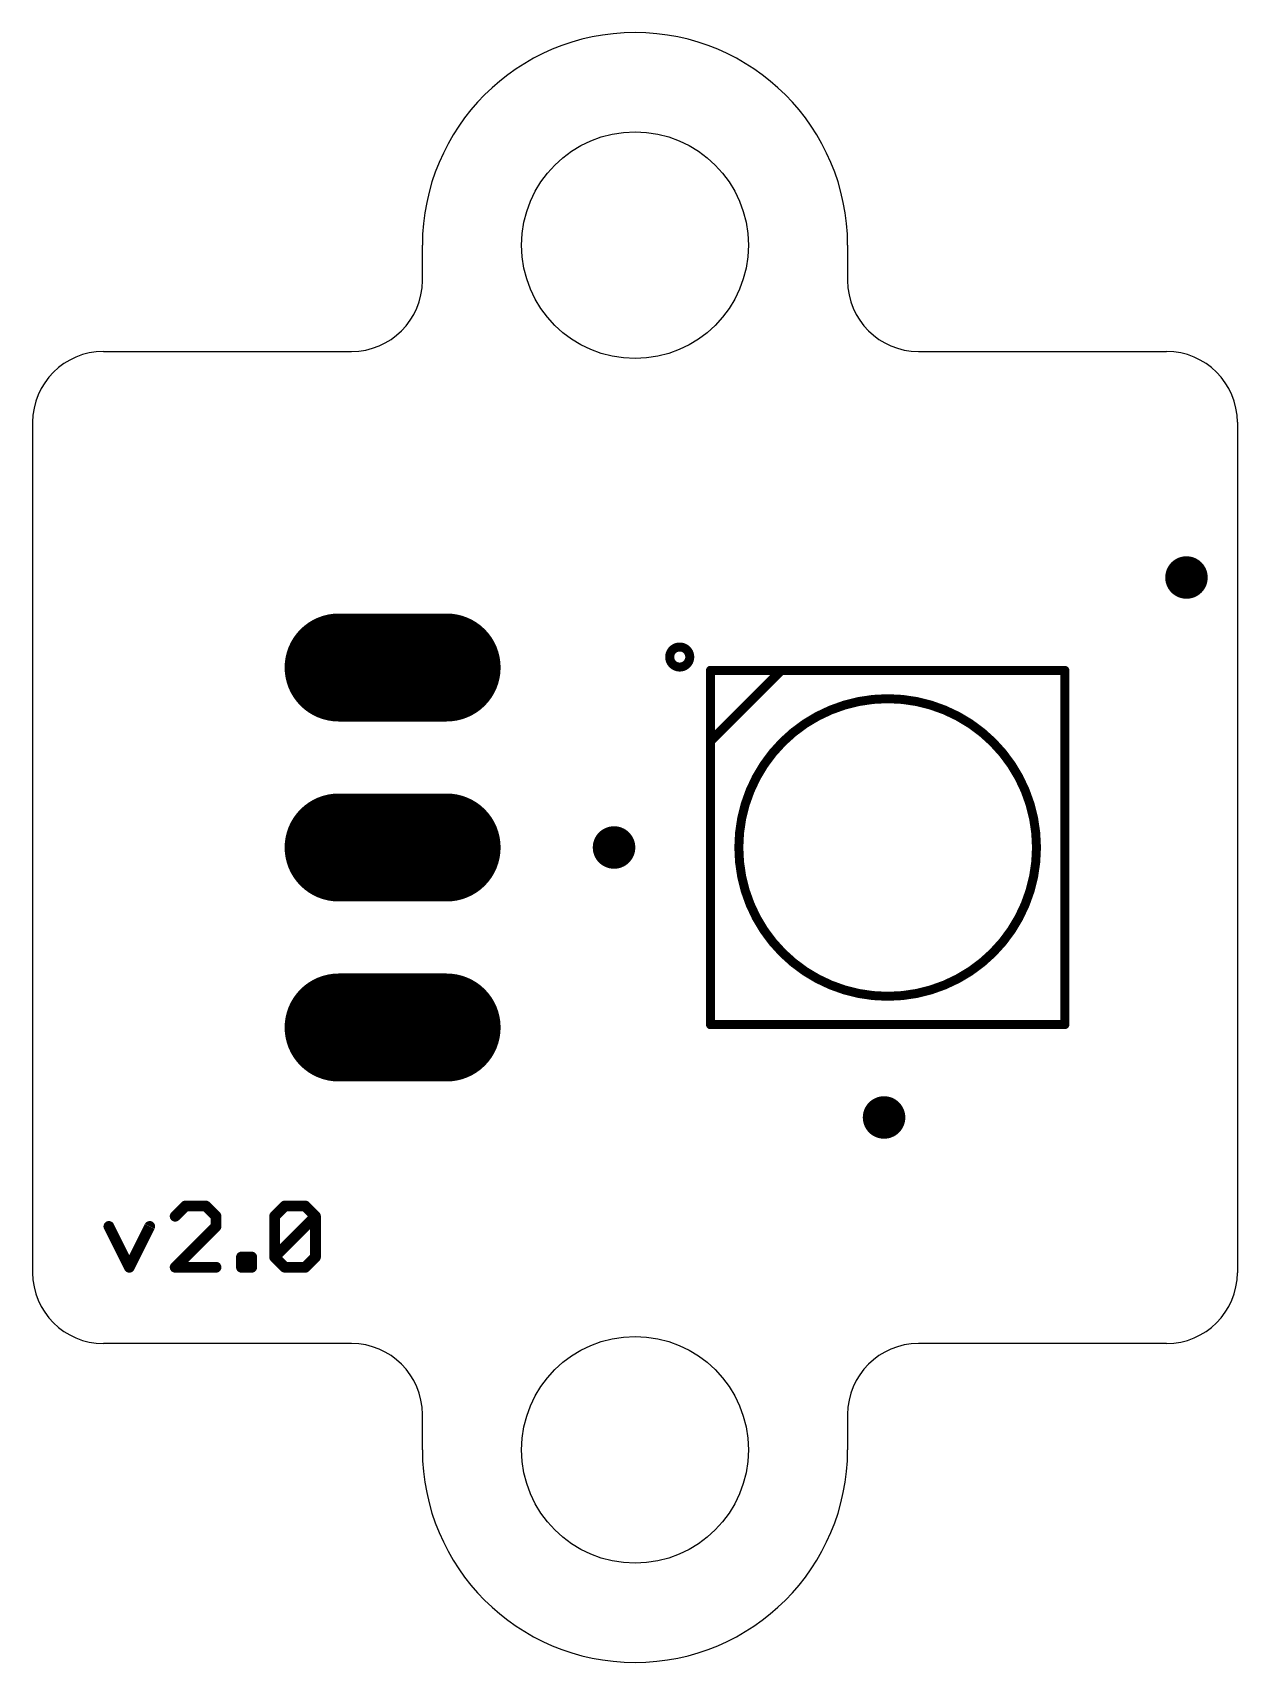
# Model space of a CAD drawing. Extents: x 0 to 17, y -11.5 to 11.5.
import ezdxf

# ---------------------------------------------------------------- set-up
doc = ezdxf.new("R2010")
doc.units = 0
for name, color, linetype in [('17', 82, 'CONTINUOUS'), ('18', 82, 'CONTINUOUS'), ('20', 7, 'CONTINUOUS'), ('21', 253, 'CONTINUOUS'), ('44', 253, 'CONTINUOUS')]:
    doc.layers.add(name, color=color, linetype=linetype)

# ---------------------------------------------------------------- blocks, each defined once
blk = doc.blocks.new('LONGP100')
at = {"const_width": 1}
blk.add_lwpolyline([(-0.5, 0), (0.5, 0)], dxfattribs=at)
at = {"const_width": 0.5}
for points in [[(-0.5, 0.25, 1), (-0.5, -0.25)], [(0.5, -0.25, 1), (0.5, 0.25)]]:
    blk.add_lwpolyline(points, format="xyb", dxfattribs=at)
blk = doc.blocks.new('ROUNDV')
at = {"const_width": 0.5}
blk.add_lwpolyline([(0, -0.25, 1), (0, 0.25, 1), (0, -0.25)], format="xyb", dxfattribs=at)

msp = doc.modelspace()

# ---------------------------------------------------------------- linework, layer by layer
at = {"layer": '20'}
for p, q in [((5.5, 8), (5.5, 8.5)), ((11.5, 8.5), (11.5, 8)), ((1, 7), (4.5, 7)), ((12.5, 7), (16, 7)), ((0, 6), (0, -6)), ((17, 6), (17, -6)), ((4.5, -7), (1, -7)), ((16, -7), (12.5, -7)), ((5.5, -8.5), (5.5, -8)), ((11.5, -8), (11.5, -8.5))]:
    msp.add_line(p, q, dxfattribs=at)
for centre in [(8.5, 8.5), (8.5, -8.5)]:
    msp.add_circle(centre, 1.6, dxfattribs=at)
for centre, radius, start, end in [((8.5, 8.5), 3, 90, 180), ((8.5, 8.5), 3, 0, 90), ((4.5, 8), 1, 270, 0), ((12.5, 8), 1, 180, 270), ((1, 6), 1, 90, 180), ((16, 6), 1, 0, 90), ((1, -6), 1, 180, 270), ((16, -6), 1, 270, 0), ((4.5, -8), 1, 0, 90), ((12.5, -8), 1, 90, 180), ((8.5, -8.5), 3, 180, 270), ((8.5, -8.5), 3, 270, 0)]:
    msp.add_arc(centre, radius, start, end, dxfattribs=at)
at = {"layer": '21'}
for points, const_width in [([(9.131, 2.5466, 1), (9.131, 2.8294, 1), (9.131, 2.5466)], 0.127), ([(9.565, 2.5318, 1), (9.565, 2.4682)], 0.0635), ([(9.5968, 2.5, 1), (9.5333, 2.5)], 0.0635), ([(10.565, 2.5318, 1), (10.565, 2.4682)], 0.0635), ([(10.5875, 2.4775, 1), (10.5425, 2.5225)], 0.0635), ([(10.565, 2.4682, 1), (10.565, 2.5318)], 0.0635), ([(14.5968, 2.5, 1), (14.5333, 2.5)], 0.0635), ([(14.565, 2.4682, 1), (14.565, 2.5318)], 0.0635), ([(12.065, -2.1, 1), (12.065, 2.1, 1), (12.065, -2.1)], 0.127), ([(9.5425, 1.5225, 1), (9.5875, 1.4775)], 0.0635), ([(9.5968, 1.5, 1), (9.5333, 1.5)], 0.0635), ([(9.5333, 1.5, 1), (9.5968, 1.5)], 0.0635), ([(9.565, -2.4682, 1), (9.565, -2.5318)], 0.0635), ([(9.5333, -2.5, 1), (9.5968, -2.5)], 0.0635), ([(14.5333, -2.5, 1), (14.5968, -2.5)], 0.0635), ([(14.565, -2.5318, 1), (14.565, -2.4682)], 0.0635), ([(2.1558, -5.0214, 1), (2.1558, -5.0976)], 0.0762), ([(2.1827, -5.0864, 1), (2.1288, -5.0325)], 0.0762), ([(2.4708, -5.0325, 1), (2.4169, -5.0864)], 0.0762), ([(2.4439, -5.0976, 1), (2.4439, -5.0214)], 0.0762), ([(3.5591, -5.0214, 1), (3.5591, -5.0976)], 0.0762), ([(3.586, -5.0864, 1), (3.5321, -5.0325)], 0.0762), ([(3.8741, -5.0325, 1), (3.8202, -5.0864)], 0.0762), ([(3.8472, -5.0976, 1), (3.8472, -5.0214)], 0.0762), ([(1.1103, -5.3305, 1), (1.0421, -5.3646)], 0.0762), ([(1.6865, -5.3646, 1), (1.6183, -5.3305)], 0.0762), ([(1.9848, -5.1766, 1), (2.0387, -5.2305)], 0.0762), ([(2.626, -5.2035, 1), (2.5498, -5.2035)], 0.0762), ([(2.561, -5.2305, 1), (2.6149, -5.1766)], 0.0762), ([(2.6149, -5.3745, 1), (2.561, -5.3206)], 0.0762), ([(3.4531, -5.2035, 1), (3.3769, -5.2035)], 0.0762), ([(3.3881, -5.1766, 1), (3.4419, -5.2305)], 0.0762), ([(4.0293, -5.2035, 1), (3.9531, -5.2035)], 0.0762), ([(4.0182, -5.2305, 1), (3.9643, -5.1766)], 0.0762), ([(3.9643, -5.2305, 1), (4.0182, -5.1766)], 0.0762), ([(2.5498, -5.3476, 1), (2.626, -5.3476)], 0.0762), ([(2.9853, -5.7797, 1), (2.9091, -5.7797)], 0.0762), ([(2.9472, -5.7416, 1), (2.9472, -5.8178)], 0.0762), ([(3.1294, -5.7797, 1), (3.0532, -5.7797)], 0.0762), ([(3.0913, -5.8178, 1), (3.0913, -5.7416)], 0.0762), ([(3.4419, -5.7528, 1), (3.3881, -5.8067)], 0.0762), ([(3.3881, -5.7528, 1), (3.4419, -5.8067)], 0.0762), ([(3.3769, -5.7797, 1), (3.4531, -5.7797)], 0.0762), ([(3.9531, -5.7797, 1), (4.0293, -5.7797)], 0.0762), ([(4.0182, -5.8067, 1), (3.9643, -5.7528)], 0.0762), ([(1.3302, -5.9068, 1), (1.3984, -5.9408)], 0.0762), ([(1.3302, -5.9408, 1), (1.3984, -5.9068)], 0.0762), ([(2.0117, -5.8857, 1), (2.0117, -5.9619)], 0.0762), ([(1.9848, -5.8969, 1), (2.0387, -5.9507)], 0.0762), ([(2.5879, -5.9619, 1), (2.5879, -5.8857)], 0.0762), ([(2.9472, -5.8857, 1), (2.9472, -5.9619)], 0.0762), ([(2.9091, -5.9238, 1), (2.9853, -5.9238)], 0.0762), ([(3.0532, -5.9238, 1), (3.1294, -5.9238)], 0.0762), ([(3.0913, -5.9619, 1), (3.0913, -5.8857)], 0.0762), ([(3.5591, -5.8857, 1), (3.5591, -5.9619)], 0.0762), ([(3.5321, -5.9507, 1), (3.586, -5.8969)], 0.0762), ([(3.8202, -5.8969, 1), (3.8741, -5.9507)], 0.0762), ([(3.8472, -5.9619, 1), (3.8472, -5.8857)], 0.0762)]:
    msp.add_lwpolyline(points, format="xyb", dxfattribs=dict(at, const_width=const_width))
for points, const_width in [([(9.565, 1.5), (9.565, 2.5)], 0.127), ([(9.565, 2.5), (10.565, 2.5)], 0.127), ([(10.565, 2.5), (9.565, 1.5)], 0.127), ([(10.565, 2.5), (14.565, 2.5)], 0.127), ([(14.565, 2.5), (14.565, -2.5)], 0.127), ([(9.565, -2.5), (9.565, 1.5)], 0.127), ([(14.565, -2.5), (9.565, -2.5)], 0.127), ([(2.1558, -5.0595), (2.0117, -5.2035)], 0.1524), ([(2.4439, -5.0595), (2.1558, -5.0595)], 0.1524), ([(2.5879, -5.2035), (2.4439, -5.0595)], 0.1524), ([(3.415, -5.2035), (3.5591, -5.0595)], 0.1524), ([(3.5591, -5.0595), (3.8472, -5.0595)], 0.1524), ([(3.8472, -5.0595), (3.9912, -5.2035)], 0.1524), ([(1.0762, -5.3476), (1.3643, -5.9238)], 0.1524), ([(1.3643, -5.9238), (1.6524, -5.3476)], 0.1524), ([(2.0117, -5.9238), (2.5879, -5.3476)], 0.1524), ([(2.5879, -5.3476), (2.5879, -5.2035)], 0.1524), ([(3.415, -5.7797), (3.415, -5.2035)], 0.1524), ([(3.415, -5.7797), (3.9912, -5.2035)], 0.1524), ([(3.9912, -5.2035), (3.9912, -5.7797)], 0.1524), ([(2.9472, -5.9238), (2.9472, -5.7797)], 0.1524), ([(2.9472, -5.7797), (3.0913, -5.7797)], 0.1524), ([(3.0913, -5.7797), (3.0913, -5.9238)], 0.1524), ([(3.5591, -5.9238), (3.415, -5.7797)], 0.1524), ([(3.9912, -5.7797), (3.8472, -5.9238)], 0.1524), ([(2.5879, -5.9238), (2.0117, -5.9238)], 0.1524), ([(3.0913, -5.9238), (2.9472, -5.9238)], 0.1524), ([(3.8472, -5.9238), (3.5591, -5.9238)], 0.1524)]:
    msp.add_lwpolyline(points, dxfattribs=dict(at, const_width=const_width))
at = {"layer": '44'}
for centre, radius in [((16.2814, 3.81), 0.175), ((5.08, 2.54), 0.508), ((5.08, 0), 0.508), ((8.2042, 0), 0.175), ((5.08, -2.54), 0.508), ((12.0142, -3.81), 0.175)]:
    msp.add_circle(centre, radius, dxfattribs=at)

# ---------------------------------------------------------------- block references
at = {"layer": '17', "xscale": 1.524, "yscale": 1.524}
for p in [(5.08, 2.54), (5.08, 2.54), (5.08, 0), (5.08, 0), (5.08, -2.54), (5.08, -2.54)]:
    msp.add_blockref('LONGP100', p, dxfattribs=at)
at = {"layer": '18', "xscale": 0.6, "yscale": 0.6}
for p in [(16.2814, 3.81), (8.2042, 0), (12.0142, -3.81)]:
    msp.add_blockref('ROUNDV', p, dxfattribs=at)

doc.saveas('drawing.dxf')
